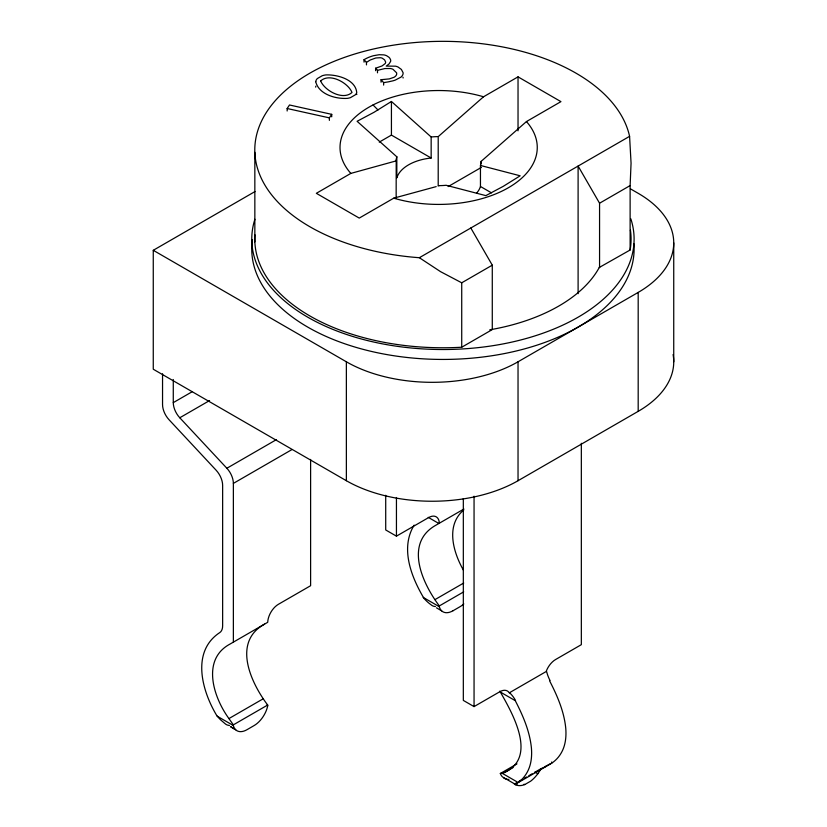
<?xml version="1.0" encoding="UTF-8"?>
<svg xmlns="http://www.w3.org/2000/svg" width="827" height="827" viewBox="0 0 827 827"><rect width="100%" height="100%" fill="white"/><g stroke="black" fill="none" stroke-linecap="round" stroke-linejoin="round"><path stroke-width="1.24" d="M599.275 267.472L630.122 250.002L630.122 185.579L631.063 163.177L629.585 136.341A188.142 108.616 0 0 0 435.054 41.433A188.142 108.616 0 0 0 254.954 145.407A188.142 108.616 0 0 0 419.351 257.714L440.595 271.68L461.724 282.803L492.282 265.167L470.821 228.004M396.154 198.025L396.205 159.983M476.497 193.291A42.487 24.531 0 0 0 480.456 186.488L480.456 165.462A42.487 24.531 0.1 0 0 481.076 162.299L481.118 161.389L526.448 121.559L560.944 101.638L518.033 76.859L483.537 96.78L438.589 136.3M315.687 87.145L315.811 86.153M414.141 525.145C399.989 548.301 411.339 577.07 423.951 598.303C426.008 600.712 428.365 602.862 430.95 604.692A20.086 11.599 -60 0 0 435.415 606.532M287.155 110.994L287.155 108.513L289.502 104.988L331.72 114.343L331.72 116.814M329.373 120.349L329.373 117.868L331.72 114.343M463.73 510.021C445.319 525.455 453.31 552.343 463.399 570.123M550.193 764.117C557.739 759.817 563.001 752.063 564.851 743.618A58.862 33.979 60 0 0 565.761 728.329C564.138 711.499 557.284 695.724 549.604 680.848M366.464 64.888L366.464 62.407L370.165 60.02L375.82 57.993L380.368 57.704A5.293 3.05 0 0 1 382.188 58.169L384.576 59.844L385.63 62.035A6.874 3.97 0 0 1 385.186 63.576L382.074 65.943L375.603 68.227L375.603 70.698M391.429 101.473L374.052 112.276L357.099 121.29L396.826 156.82L396.826 177.846A42.487 24.531 0 0 1 431.156 158.019L431.156 136.993L391.429 101.473L391.429 135.09L431.156 158.019M264.557 624.127C231.849 642.072 250.963 682.926 267.679 705.028L267.69 705.834A19.217 11.123 -60.1 0 1 265.364 712.678A20.086 11.599 -60 0 1 254.054 725.599L247.035 729.672A20.086 11.599 -60 0 1 235.705 729.827L231.167 726.933M673.095 354.556A121.383 70.078 0 0 1 638.186 411.35L518.033 480.714A121.383 70.078 0 0 1 346.368 480.714L153.264 369.224L153.264 250.302L255.005 191.554M379.252 142.12L391.429 135.09M396.154 160.893L350.834 173.401L316.338 193.311L359.249 218.09L393.745 198.17L436.191 186.613M448.182 186.561L481.438 167.364M419.351 257.714L629.585 136.341M233.369 642.134L233.369 483.392A15.175 8.756 60 0 0 226.867 468.258L179.779 417.769A15.175 8.756 60 0 1 173.277 402.635L192.04 391.802M179.779 417.769L209.572 400.568M599.565 267.638L599.565 203.225L630.122 185.579M226.867 468.258L276.518 439.582M254.943 234.775A188.142 108.616 0 0 0 461.724 347.226L492.282 329.58L492.282 265.167M233.369 483.392L291.848 449.63M153.264 250.302L346.368 361.792A121.383 70.078 0 0 0 518.033 361.792L638.186 292.417A121.383 70.078 0 0 0 638.186 193.311L630.37 188.804M385.713 495.28L385.713 529.962L396.443 536.154L428.624 517.578A15.175 8.756 -60 0 1 439.344 523.212M463.895 509.039L436.211 525.021C403.504 542.967 422.628 583.821 439.344 605.922L439.344 606.729A19.217 11.123 -60.1 0 0 441.68 610.884A20.086 11.599 -60 0 0 453 610.739M310.611 459.419L310.611 585.712L278.42 604.289A15.175 8.756 -60 0 0 267.71 622.307L230.226 643.954C200.878 659.419 213.624 697.699 228.934 718.57L263.265 698.753M434.93 599.647L463.72 583.025M235.726 729.796A19.217 11.123 -60.1 0 1 233.348 725.527L233.348 724.855L267.679 705.028M439.344 605.922L463.699 591.853M453 610.771L460.008 606.718A20.086 11.599 -60 0 0 463.813 603.927M463.327 498.536L463.327 700.407L474.057 706.599L499.808 691.734A15.175 8.756 -60 0 1 509.277 692.84L546.12 671.565A15.175 8.756 -60 0 1 555.589 659.532L581.34 644.667L581.34 443.282M514.983 784.12L502.475 776.894A24.024 13.842 -59.9 0 1 500.325 773.493L516.978 763.869M500.325 773.483L504.232 772.604L513.091 767.487M516.565 782.787L514.342 784.068A25.213 14.555 -60 0 0 524.763 784.565L530.634 781.195A25.461 14.7 -60 0 0 537.85 773.721A24.789 14.317 -60 0 0 541.054 768.645L534.376 772.501M518.798 781.494L522.137 779.572M524.359 778.29L526.582 776.998M528.815 775.716L532.154 773.783M516.348 783.655L550.027 764.21M545.789 766.515L541.354 768.531M439.075 185.661L438.103 185.982M375.603 68.227L377.484 70.347L384.958 68.538L390.406 68.517A7.474 4.321 0 0 1 392.99 69.292L396.588 72.797A8.611 4.972 0 0 1 394.024 77.293L389.341 78.896L381.061 79.702L381.061 82.183M504.232 772.604C538.263 757.274 511.944 712.419 499.828 691.124M287.155 108.513L329.373 117.868M480.456 165.462L520.173 175.8L503.219 186.364L485.842 195.627L446.125 185.279A42.487 24.531 0.1 0 1 439.034 185.62M480.456 186.488L491.486 192.856M428.241 517.351L438.868 523.491M423.217 597.414L439.344 606.729M436.46 607.814L441.68 610.884M500.397 692.075L515.262 700.665C522.943 715.541 529.807 731.316 531.43 748.156A58.862 33.979 60 0 1 530.52 763.435C528.804 770.981 524.535 778.031 518.136 782.497L502.02 773.193M551.454 762.091L552.467 762.67M535.172 772.17L536.516 772.945M537.178 773.338L537.85 773.721M524.091 784.203L524.763 784.596M266.676 705.255L267.69 705.834M233.359 725.527L217.119 716.151C202.108 691.558 190.665 651.748 219.765 632.583A15.175 8.756 60 0 0 222.639 625.812L222.639 485.366A15.175 8.756 60 0 0 216.136 470.232L169.049 419.744A15.175 8.756 60 0 1 162.547 404.61L162.547 373.773M230.392 726.675L234.454 729.021M373.049 104.957L377.991 109.97M381.061 79.702L383.635 82.607A69.489 40.12 0 0 0 388.669 81.79L392.691 80.891A26.402 15.248 0 0 0 395.213 80.126L400.93 77.149A12.984 7.495 0 0 0 402.48 75.36L402.687 74.978A11.588 6.688 0 0 0 403.069 72.673L401.395 69.447L398.066 67.018A9.996 5.768 0 0 0 395.451 66.17L386.25 66.098L389.01 63.999L390.613 61.405A9.872 5.696 0 0 0 390.602 59.854L389.858 58.314A13.366 7.722 0 0 0 388.835 57.177L386.612 55.729A8.394 4.848 0 0 0 383.79 54.882L379.2 54.716L373.804 55.647A30.361 17.532 0 0 0 372.336 56.05A32.387 18.701 0 0 0 364.076 59.668L366.464 62.407M228.934 718.57L233.348 724.855M599.565 203.225L578.104 166.062L578.104 293.688M356.633 94.02L356.809 94.567M402.997 77.231L403.069 77.624A11.588 6.688 0 0 1 403.1 78.017M673.736 242.869L673.736 361.792M638.186 292.417L638.186 411.35M518.033 76.859L518.033 130.821M518.033 361.792L518.033 480.714M481.118 161.389L481.118 163.715M474.057 496.19L474.057 706.599M461.724 282.803L461.724 347.226M438.207 185.362L438.207 136.61A42.487 24.365 0 0 0 431.156 136.993M396.443 497.492L396.443 536.154M383.635 82.607L383.635 85.088M377.484 70.347L377.484 72.828M364.035 59.658L364.035 62.128M346.368 361.792L346.368 480.714M254.84 152.344L254.85 241.887M173.277 379.5L173.277 402.635M630.825 218.804A191.171 110.373 0 0 1 443.334 349.521A191.171 110.373 0 0 1 254.892 219.258M633.875 243.696A191.171 110.373 0 0 1 439.323 359.414A191.171 110.373 0 0 1 252.462 239.541M599.585 266.894A163.86 94.609 0 0 1 489.78 329.808M217.212 716.079A37.287 36.316 78.7 0 0 220.871 720.079L224.996 723.604A20.086 11.599 -60 0 0 229.461 725.434M630.422 230.175A188.142 108.616 0 0 1 630.122 250.002M526.448 121.559A98.62 56.939 0 0 1 508.378 187.739A98.62 56.939 0 0 1 393.745 198.17M350.834 173.401A98.62 56.939 0 0 1 368.904 107.21A98.62 56.939 0 0 1 483.537 96.78M396.205 159.828A42.487 24.531 0.1 0 1 396.836 156.675M509.442 692.623A27.415 25.006 68.8 0 1 515.541 700.51M550.058 680.569A27.415 18.825 65 0 1 546.626 671.555M517.195 784.12A43.852 6.657 -57.7 0 1 514.839 784.347M508.925 779.458A25.286 14.597 -60 0 1 503.602 777.897M549.717 764.045A44.286 15.765 -12.7 0 1 545.334 766.391M315.718 81.687C318.746 94.361 335.762 99.199 347.485 98.351A12.116 6.998 0 0 0 350.493 97.617L355.269 94.857A12.178 7.029 0 0 0 356.747 92.655C355.693 79.485 337.375 74.492 326.014 74.906A12.188 7.04 0 0 0 322.189 75.753L317.413 78.513A12.116 6.998 0 0 0 316.141 80.25L315.718 81.687M320.659 80.943C324.566 90.577 342.936 100.853 352.002 92.448C348.126 82.783 329.725 72.538 320.659 80.943"/></g></svg>
